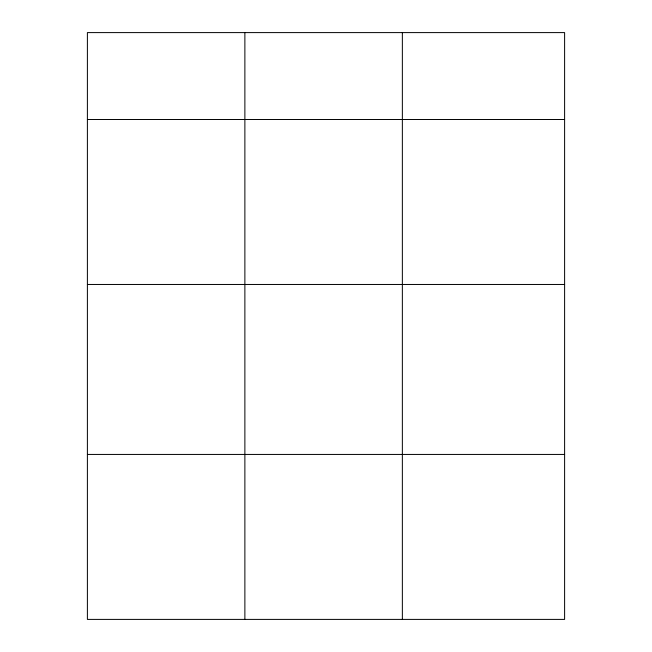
<?xml version="1.0" encoding="UTF-8"?>
<svg xmlns="http://www.w3.org/2000/svg" width="652" height="652" viewBox="0 0 652 652"><rect width="100%" height="100%" fill="white"/><g stroke="black" fill="none" stroke-linecap="round" stroke-linejoin="round"><path stroke-width="0.98" d="M564.608 284.468L564.608 32.6L87.392 32.6L87.392 619.4L564.608 619.4L564.608 284.468L87.392 284.468M87.392 119.503L564.608 119.503M87.392 454.436L564.608 454.436M402.357 32.6L402.357 619.4M244.875 32.6L244.875 619.4"/></g></svg>
